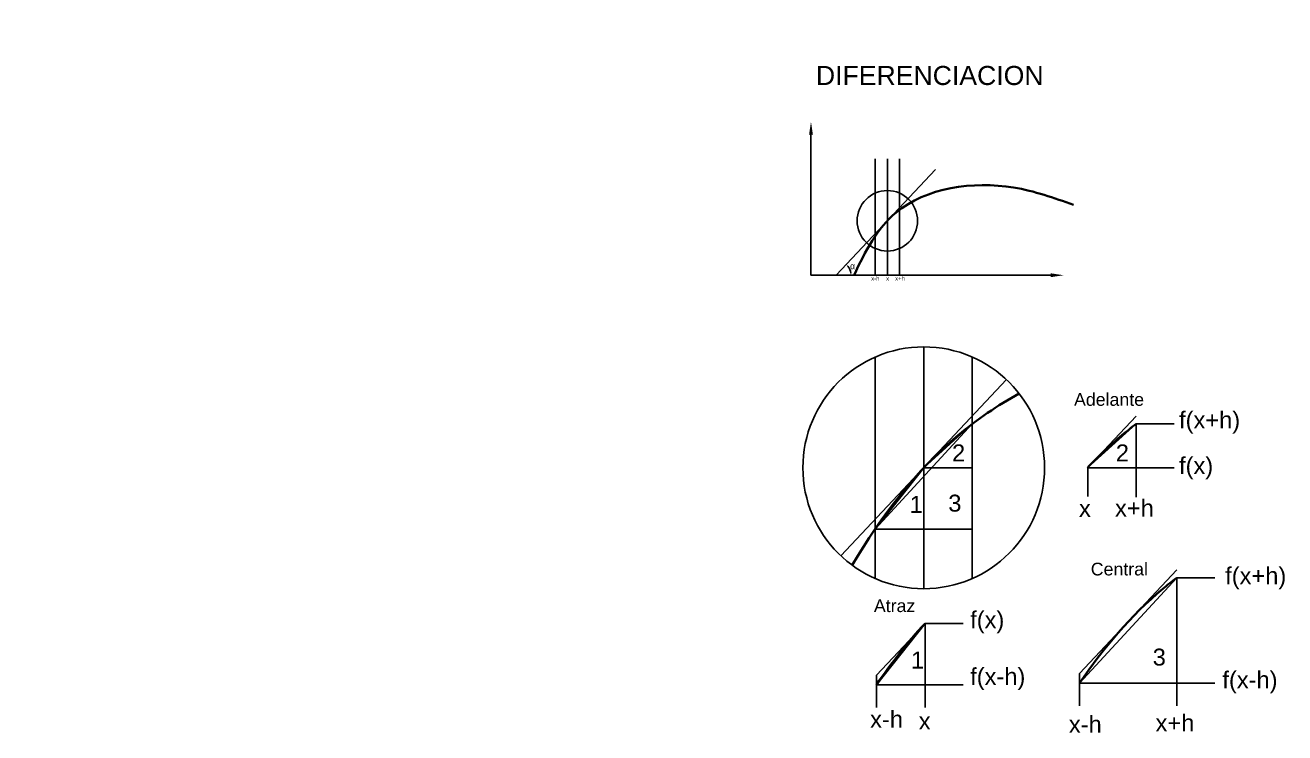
# Model space of a CAD drawing. Header units: millimetres. Extents: x -533 to 5009, y 102 to 1773.
# Drawn here: x -533 to 2442, y 102 to 1773 of the extents above; entities that cross this region are included whole.
import ezdxf

# ---------------------------------------------------------------- set-up
doc = ezdxf.new("R2010")
doc.units = ezdxf.units.MM
doc.styles.get("Standard").update_dxf_attribs({"font": 'arial.ttf'})
doc.dimstyles.new('ISO-25', dxfattribs={"dimtxt": 2.5, "dimasz": 5, "dimexe": 1.25, "dimexo": 0.625, "dimtad": 1, "dimtxsty": 'Standard', "dimcen": 2.5, "dimclrd": 4, "dimclre": 4, "dimadec": 0, "dimazin": 0, "dimtfac": 1, "dimtmove": 0, "dimatfit": 3, "dimfxl": 1, "dimarcsym": 0})

# ---------------------------------------------------------------- blocks, each defined once
blk = doc.blocks.new('*D1')
at = {"color": 4, "lineweight": -2, "transparency": 16777216}
blk.add_arc((1382.5, 1182.9), 34.9, 8.2238, 38.5745, dxfattribs=at)
at = {"color": 4, "transparency": 16777216}
for points in [[(1409.1, 1204.1), (1410.4, 1205.2), (1406.4, 1208.3)], [(1417.8, 1187.9), (1416.2, 1187.8), (1417.4, 1182.9)]]:
    blk.add_solid(points, dxfattribs=at)
at = {"layer": 'Defpoints', "color": 0, "transparency": 16777216}
for p in [(1616.6, 1432.2), (1416.1, 1192.3), (1322.8, 1182.9), (1382.5, 1182.9), (1888.9, 1182.9)]:
    blk.add_point(p, dxfattribs=at)

msp = doc.modelspace()

# ---------------------------------------------------------------- linework, layer by layer
at = {"color": 1}
for p, q in [((1322.778, 1182.889), (1322.778, 1514.749)), ((1322.778, 1182.889), (1888.881, 1182.889)), ((1589.105, 728.251), (1703.859, 831.839)), ((1703.859, 831.839), (1703.859, 728.251)), ((1976.003, 728.251), (2090.757, 831.839)), ((2090.757, 831.839), (2090.757, 728.251)), ((1474.35, 583.497), (1589.105, 728.251)), ((1589.105, 728.251), (1589.105, 583.497)), ((1703.859, 728.251), (1589.105, 728.251)), ((2090.757, 728.251), (1976.003, 728.251)), ((1589.105, 583.497), (1474.35, 583.497)), ((1477.591, 215.945), (1592.345, 360.699)), ((1592.345, 360.699), (1592.345, 215.945)), ((1592.345, 215.945), (1477.591, 215.945))]:
    msp.add_line(p, q, dxfattribs=at)
at = {"color": 5}
for p, q in [((1616.635, 1432.209), (1382.493, 1182.889)), ((1474.561, 1182.889), (1474.561, 1457.658)), ((1503.25, 1182.889), (1503.25, 1457.658)), ((1531.938, 1182.889), (1531.938, 1457.658)), ((1589.105, 442.765), (1589.105, 1013.738)), ((1474.35, 466.844), (1474.35, 989.659)), ((1703.859, 466.844), (1703.859, 989.659)), ((1784.54, 936.356), (1393.67, 520.147)), ((2090.757, 850.445), (1976.003, 728.251)), ((2090.757, 831.839), (2180.738, 831.839)), ((1977.108, 729.429), (1977.108, 660.335)), ((2090.757, 728.251), (2090.757, 659.158)), ((2090.757, 728.251), (2180.738, 728.251)), ((2186.7, 486.974), (1957.192, 242.587)), ((2186.7, 468.368), (2276.681, 468.368)), ((1592.345, 360.699), (1477.591, 238.506)), ((1592.345, 162.379), (1592.345, 360.699)), ((1592.345, 360.699), (1682.326, 360.699)), ((1477.591, 162.379), (1477.591, 238.506)), ((1957.192, 166.459), (1957.192, 242.587)), ((1592.345, 215.945), (1682.326, 215.945)), ((2186.7, 166.459), (2186.7, 220.026)), ((2186.7, 220.026), (2276.681, 220.026))]:
    msp.add_line(p, q, dxfattribs=at)
at = {"color": 3}
for p, q in [((1474.35, 583.497), (1703.859, 831.839)), ((1703.859, 831.839), (1703.859, 583.497)), ((1474.35, 583.497), (1703.859, 583.497)), ((1957.192, 220.026), (2186.7, 468.368)), ((2186.7, 468.368), (2186.7, 220.026)), ((2186.7, 468.368), (2186.7, 468.368)), ((1957.192, 220.026), (2186.7, 220.026))]:
    msp.add_line(p, q, dxfattribs=at)
for p, q in [((1589.105, 728.251), (1703.859, 728.251)), ((1976.003, 728.251), (2090.757, 728.251))]:
    msp.add_line(p, q)
at = {"color": 1}
for points in [[(1322.778, 1545.485, 0, 9.137, 0), (1322.778, 1514.749, 9.137, 9.137, 0)], [(1919.617, 1182.889, 0, 9.137, 0), (1888.881, 1182.889, 9.137, 9.137, 0)]]:
    msp.add_lwpolyline(points, format="xyseb", dxfattribs=at)
for centre, radius in [((1503.25, 1311.474), 71.372), ((1589.105, 728.251), 285.486)]:
    msp.add_circle(centre, radius)
at = {"lineweight": 35}
for points, knots in [([(1424.586, 1182.889), (1450.793, 1239.486), (1524.249, 1379.723), (1762.825, 1413.694), (1896.829, 1365.487), (1942.529, 1349.047)], [28.45328009, 28.45328009, 28.45328009, 28.45328009, 207.56860185, 491.46994953, 638.3997633, 638.3997633, 638.3997633, 638.3997633]), ([(1420.208, 498.085), (1489.871, 615.484), (1605.164, 768.019), (1763.188, 875.124), (1814.341, 903.668)], [106.0604964, 106.0604964, 106.0604964, 106.0604964, 207.56860185, 251.91697357, 251.91697357, 251.91697357, 251.91697357]), ([(1976.003, 728.251), (2001.774, 755.737), (2039.087, 791.267), (2079.593, 823.403), (2090.757, 831.839)], [178.47003401, 178.47003401, 178.47003401, 178.47003401, 207.56860185, 218.33930918, 218.33930918, 218.33930918, 218.33930918]), ([(1957.192, 220.026), (2013.94, 303.497), (2087.135, 389.798), (2175.537, 459.932), (2186.7, 468.368)], [131.32742747, 131.32742747, 131.32742747, 131.32742747, 207.56860185, 218.33930918, 218.33930918, 218.33930918, 218.33930918])]:
    msp.add_open_spline(points, degree=3, knots=knots, dxfattribs=at)
msp.add_open_spline([(1477.591, 215.945), (1512.68, 267.558), (1550.594, 316.169), (1592.345, 360.699)], degree=3, dxfattribs=at)

# ---------------------------------------------------------------- texts
at = {"attachment_point": 1}
for s, insert, char_height in [('{\\f@Arial Unicode MS|b0|i0|c0|p34;DIFERENCIACION}', (1334.417, 1677.085), 45), ('{\\fSymbol|b0|i0|c2|p18;a}', (1415.136, 1212.062), 15), ('{\\f@Arial Unicode MS|b0|i0|c0|p34;x-h}', (1465.072, 1180.171), 10), ('{\\f@Arial Unicode MS|b0|i0|c0|p34;x}', (1500.272, 1180.171), 10), ('{\\f@Arial Unicode MS|b0|i0|c0|p34;x+h}', (1521.556, 1180.368), 10), ('{\\f@Arial Unicode MS|b0|i0|c0|p34;Adelante}', (1944.11, 904.534), 30), ('{\\f@Arial Unicode MS|b0|i0|c0|p34;f(x+h)}', (2192.139, 861.005), 40), ('{\\f@Arial Unicode MS|b0|i0|c0|p34;2}', (1655.946, 783.378), 40), ('{\\f@Arial Unicode MS|b0|i0|c0|p34;2}', (2042.844, 783.378), 40), ('{\\f@Arial Unicode MS|b0|i0|c0|p34;f(x)}', (2192.139, 753.244), 40), ('{\\f@Arial Unicode MS|b0|i0|c0|p34;1}', (1555.742, 661.837), 40), ('{\\f@Arial Unicode MS|b0|i0|c0|p34;3}', (1647.119, 664.733), 40), ('{\\f@Arial Unicode MS|b0|i0|c0|p34;x+h}', (2040.962, 653.113), 40), ('{\\f@Arial Unicode MS|b0|i0|c0|p34;x}', (1955.827, 652.324), 40), ('{\\f@Arial Unicode MS|b0|i0|c0|p34;Central}', (1983.709, 504.042), 30), ('{\\f@Arial Unicode MS|b0|i0|c0|p34;f(x+h)}', (2301.098, 493.37), 40), ('{\\f@Arial Unicode MS|b0|i0|c0|p34;Atraz}', (1471.399, 417.516), 30), ('{\\f@Arial Unicode MS|b0|i0|c0|p34;f(x)}', (1698.788, 389.405), 40), ('{\\f@Arial Unicode MS|b0|i0|c0|p34;3}', (2129.96, 301.263), 40), ('{\\f@Arial Unicode MS|b0|i0|c0|p34;1}', (1558.983, 294.286), 40), ('{\\f@Arial Unicode MS|b0|i0|c0|p34;f(x-h)}', (1698.788, 255.428), 40), ('{\\f@Arial Unicode MS|b0|i0|c0|p34;f(x-h)}', (2294.492, 247.543), 40), ('{\\f@Arial Unicode MS|b0|i0|c0|p34;x-h}', (1462.476, 154.508), 40), ('{\\f@Arial Unicode MS|b0|i0|c0|p34;x}', (1577.342, 150.347), 40), ('{\\f@Arial Unicode MS|b0|i0|c0|p34;x-h}', (1931.899, 142.463), 40), ('{\\f@Arial Unicode MS|b0|i0|c0|p34;x+h}', (2136.708, 145.762), 40)]:
    msp.add_mtext_dynamic_manual_height_columns(s, width=36.8792, gutter_width=12.5, heights=[0], dxfattribs=dict(at, insert=insert, char_height=char_height))

# ---------------------------------------------------------------- dimensions: what is measured, and where the dimension line sits
dim = msp.add_angular_dim_2l(base=(1416.074, 1192.264), line1=((1616.635, 1432.209), (1382.493, 1182.889)), line2=((1322.778, 1182.889), (1888.881, 1182.889)), text=' ', dimstyle='ISO-25', override={"dimtxt": 10})
dim.commit()
dim.dimension.update_dxf_attribs({"geometry": '*D1', "text_midpoint": (-533.364, 1773.28)})

doc.saveas('drawing.dxf')
